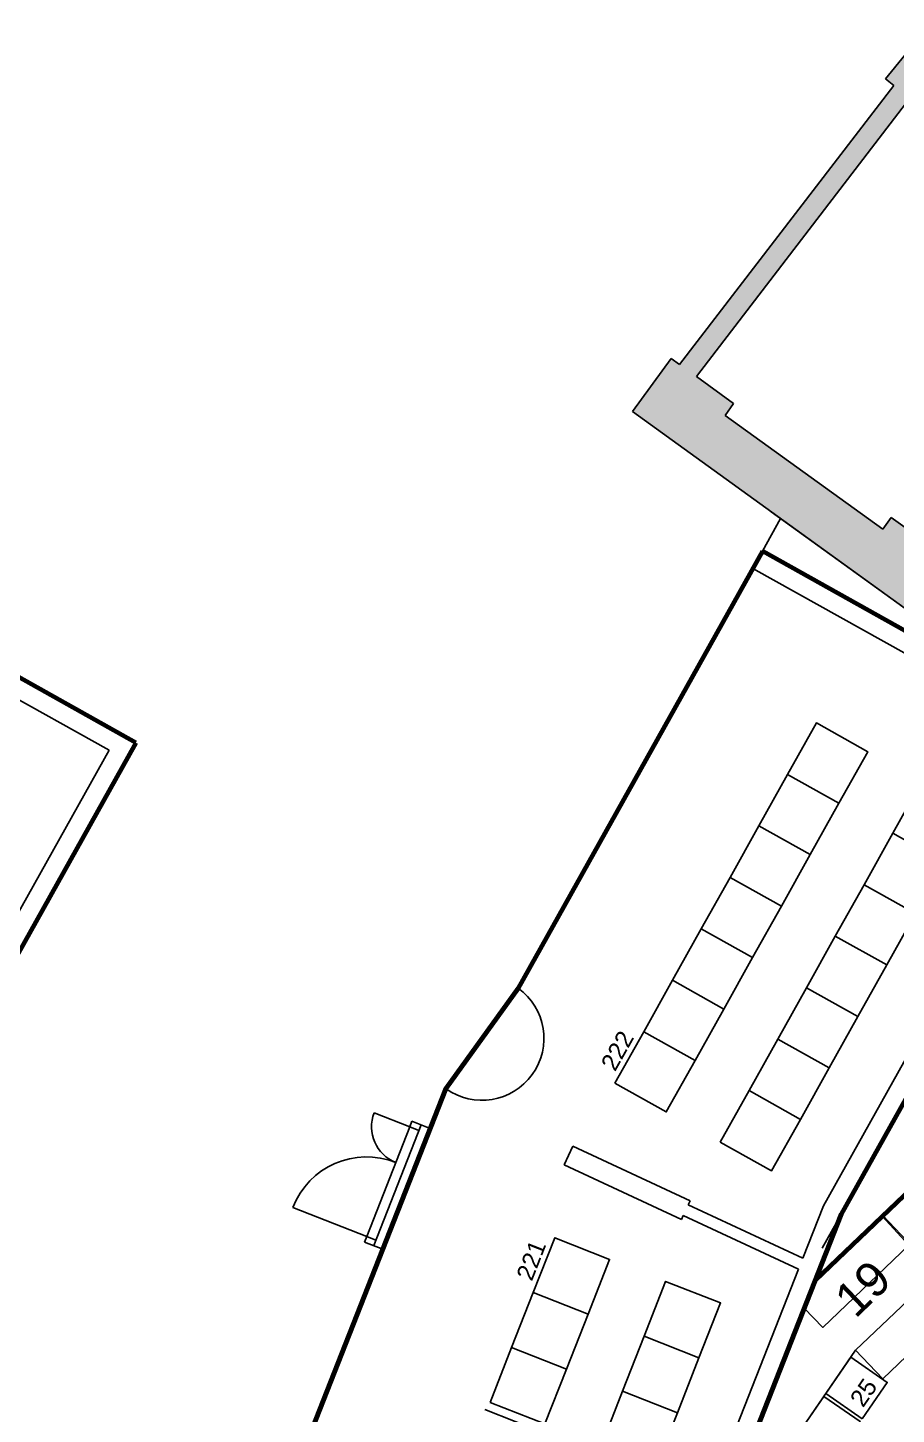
# Model space of a CAD drawing. Header units: millimetres. Extents: x 42980 to 202332, y 27411 to 140378.
# Drawn here: x 65612 to 74457, y 105525 to 119637 of the extents above; entities that cross this region are included whole.
import ezdxf
from ezdxf.enums import TextEntityAlignment as Align

# ---------------------------------------------------------------- set-up
doc = ezdxf.new("R2010")
doc.units = ezdxf.units.MM
doc.header["$LTSCALE"] = 100
for name, color, linetype in [('A-3312-EA-', 7, 'CONTINUOUS'), ('A-3312-FYLL', 7, 'CONTINUOUS'), ('B-RADER', 252, 'CONTINUOUS'), ('B-RADNUMMER', 4, 'CONTINUOUS'), ('B-STOLAR', 1, 'CONTINUOUS'), ('B-STOLNUMMER', 7, 'CONTINUOUS'), ('B-TRAPPA', 254, 'CONTINUOUS'), ('C-RADER', 252, 'CONTINUOUS'), ('LOGER_PLAN2_NUMMER', 7, 'CONTINUOUS'), ('LOGER_PLAN2_STOLAR', 1, 'CONTINUOUS'), ('LOGER_PLAN_2', 21, 'CONTINUOUS'), ('LOGER_PLAN_3', 21, 'CONTINUOUS')]:
    doc.layers.add(name, color=color, linetype=linetype)
doc.layers.add('SEKTIONER', color=4, linetype='CONTINUOUS', lineweight=70)
doc.styles.add('ARIAL', font='arial.ttf')

msp = doc.modelspace()

# ---------------------------------------------------------------- hatches: boundary and pattern name
at = {"layer": 'A-3312-FYLL'}
msp.add_hatch(color=256, dxfattribs=at).paths.add_polyline_path([(74770, 119637), (74351, 119118), (74430, 119052), (72249, 116210), (72165, 116269), (71772, 115730), (74670, 113638), (75073, 114163), (74403, 114652), (74315, 114532), (72719, 115697), (72807, 115817), (72422, 116088), (74593, 118917), (74955, 118616), (75048, 118731), (76586, 117491), (76493, 117375), (77138, 116855), (77541, 117380)])

# ---------------------------------------------------------------- linework, layer by layer
at = {"layer": 'A-3312-EA-'}
for p, q in [((74770, 119637), (74348, 119119)), ((74348, 119119), (74431, 119051)), ((72250, 116209), (74431, 119051)), ((74594, 118919), (72421, 116086)), ((71772, 115730), (72163, 116272)), ((72250, 116209), (72163, 116272)), ((72800, 115812), (72421, 116086)), ((74670, 113638), (71772, 115730)), ((72713, 115692), (72800, 115812)), ((72713, 115692), (74318, 114533)), ((74404, 114654), (74318, 114533)), ((75061, 114180), (74404, 114654))]:
    msp.add_line(p, q, dxfattribs=at)
at = {"layer": 'B-RADER'}
for p, q in [((73630, 106887), (78453, 111497)), ((74043, 106176), (78947, 110863)), ((73519, 106606), (71235, 100796)), ((72437, 103853), (74043, 106176))]:
    msp.add_line(p, q, dxfattribs=at)
at = {"layer": 'B-STOLAR'}
for points in [[(74630, 107221), (74955, 107532), (74644, 107858), (74319, 107547)], [(74109, 105480), (74365, 105850), (73995, 106106), (73739, 105736)], [(73834, 105081), (74090, 105451), (73719, 105707), (73463, 105337)]]:
    msp.add_lwpolyline(points, close=True, dxfattribs=at)
at = {"layer": 'B-TRAPPA'}
for points in [[(74314, 107541), (74583, 107246), (73709, 106409), (73519, 106606)], [(74926, 107019), (75194, 106724), (74320, 105887), (74043, 106176)]]:
    msp.add_lwpolyline(points, dxfattribs=at)
at = {"layer": 'C-RADER'}
for p, q in [((73184, 114711), (74670, 113638)), ((76580, 112359), (73702, 107217))]:
    msp.add_line(p, q, dxfattribs=at)
at = {"layer": 'LOGER_PLAN2_STOLAR'}
for points in [[(73350, 112038), (73873, 111745), (74166, 112268), (73643, 112561)], [(73057, 111514), (73580, 111221), (73873, 111745), (73350, 112038)], [(74421, 111438), (74945, 111145), (75238, 111668), (74714, 111961)], [(72764, 110990), (73287, 110697), (73580, 111221), (73057, 111514)], [(74128, 110914), (74652, 110621), (74945, 111145), (74421, 111438)], [(72471, 110467), (72994, 110174), (73287, 110697), (72764, 110990)], [(73835, 110391), (74359, 110098), (74652, 110621), (74128, 110914)], [(72178, 109943), (72701, 109650), (72994, 110174), (72471, 110467)], [(73542, 109867), (74066, 109574), (74359, 110098), (73835, 110391)], [(71885, 109419), (72408, 109127), (72701, 109650), (72178, 109943)], [(73249, 109343), (73773, 109050), (74066, 109574), (73542, 109867)], [(71592, 108896), (72115, 108603), (72408, 109127), (71885, 109419)], [(72957, 108820), (73480, 108527), (73773, 109050), (73249, 109343)], [(72664, 108296), (73187, 108003), (73480, 108527), (72957, 108820)], [(70760, 106763), (71318, 106543), (71538, 107102), (70979, 107321)], [(71889, 106319), (72447, 106099), (72667, 106658), (72108, 106877)], [(70540, 106205), (71098, 105985), (71318, 106543), (70760, 106763)], [(71669, 105761), (72228, 105541), (72447, 106099), (71889, 106319)], [(70321, 105646), (70879, 105427), (71098, 105985), (70540, 106205)], [(71450, 105202), (72008, 104983), (72228, 105541), (71669, 105761)]]:
    msp.add_lwpolyline(points, close=True, dxfattribs=at)
at = {"layer": 'LOGER_PLAN_2'}
for p, q in [((73279, 114642), (73094, 114310)), ((76580, 112359), (73094, 114310)), ((72996, 114135), (70606, 109863)), ((72996, 114135), (76307, 112283)), ((76580, 112359), (73895, 107562)), ((76307, 112283), (73714, 107647)), ((69870, 108840), (67447, 102675)), ((69503, 108451), (69140, 108594)), ((69064, 107334), (69503, 108451)), ((69135, 107242), (69618, 108470)), ((69503, 108451), (69525, 108507)), ((69503, 108451), (69596, 108414)), ((69525, 108507), (69711, 108434)), ((71164, 108253), (71075, 108063)), ((72357, 107698), (71164, 108253)), ((72268, 107507), (71075, 108063)), ((72357, 107698), (72338, 107657)), ((69064, 107334), (68310, 107631)), ((73895, 107562), (71235, 100796)), ((72268, 107507), (72287, 107548)), ((73460, 107001), (72287, 107548)), ((73504, 107113), (72338, 107657)), ((73714, 107647), (73504, 107113)), ((69064, 107334), (69042, 107278)), ((69042, 107278), (69228, 107205)), ((69157, 107298), (69064, 107334)), ((73460, 107001), (71044, 100856)), ((72546, 104677), (70266, 105573))]:
    msp.add_line(p, q, dxfattribs=at)
for centre, radius, start, end in [((70238, 109351), 630, 234.3235, 54.285), ((69503, 108451), 390, 158.5347, 248.5347), ((69064, 107334), 810, 68.5347, 158.5347)]:
    msp.add_arc(centre, radius, start, end, dxfattribs=at)
at = {"layer": 'LOGER_PLAN_3'}
for p, q in [((66713, 112359), (63227, 114310)), ((63129, 114135), (66440, 112283)), ((66713, 112359), (64028, 107562)), ((66440, 112283), (63847, 107647))]:
    msp.add_line(p, q, dxfattribs=at)
at = {"layer": 'SEKTIONER'}
for p, q in [((66713, 112359), (63227, 114310)), ((76580, 112359), (73094, 114310)), ((78453, 111497), (73630, 106887))]:
    msp.add_line(p, q, dxfattribs=at)
for points in [[(73094, 114310), (70606, 109863), (69870, 108840), (67447, 102675)], [(66713, 112359), (64028, 107562), (61368, 100796), (59746, 94062), (58863, 87321), (58863, 84100)], [(76580, 112359), (73895, 107562), (71235, 100796), (69613, 94062), (68729, 87321), (68729, 84100)]]:
    msp.add_lwpolyline(points, dxfattribs=at)

# ---------------------------------------------------------------- texts
at = {"layer": 'B-RADNUMMER', "style": 'ARIAL'}
msp.add_text('19', height=350, rotation=43.7858, dxfattribs=at).set_placement((74039, 106492))
at = {"layer": 'B-STOLNUMMER', "style": 'ARIAL'}
msp.add_text('25', height=175, rotation=55.3296, dxfattribs=at).set_placement((74238, 105667), align=Align.BOTTOM_CENTER)
at = {"layer": 'LOGER_PLAN2_NUMMER', "style": 'ARIAL'}
for s, rotation, p in [('222', 60.7721, (71738, 109158)), ('221', 68.5347, (70869, 107042))]:
    msp.add_text(s, height=175, rotation=rotation, dxfattribs=at).set_placement(p, align=Align.BOTTOM_CENTER)

doc.saveas('drawing.dxf')
